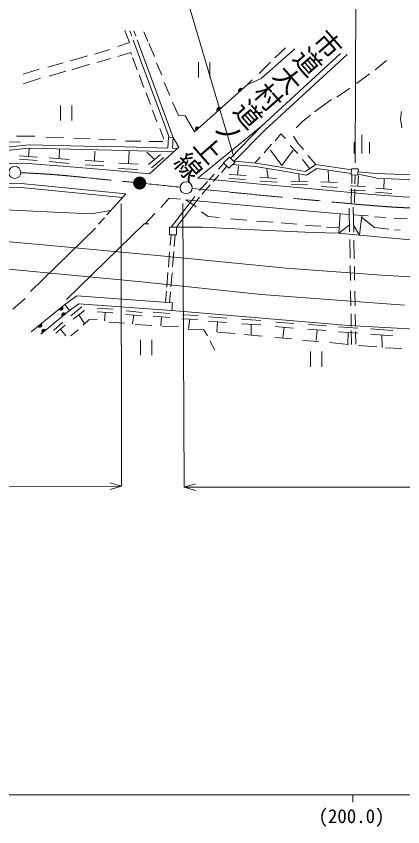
# Model space of a CAD drawing. Units: millimetres, scale not verified. Extents: x 40000 to 680000, y 20000 to 380000.
# Drawn here: x 223535 to 274618, y 200756 to 307911 of the extents above; entities that cross this region are included whole.
import ezdxf
from ezdxf.enums import TextEntityAlignment as Align

# ---------------------------------------------------------------- set-up
doc = ezdxf.new("R2010")
doc.units = ezdxf.units.MM
doc.header["$LTSCALE"] = 1000
doc.linetypes.add('CHAIN', pattern=[18.5, 12, -1.5, 3.5, -1.5])
for name, color, linetype, lineweight in [('M-BGD', 7, 'Continuous', 13), ('M-BGD-HTXT', 7, 'Continuous', 13), ('M-BMK', 2, 'CHAIN', 13), ('M-BMK-SRVR', 3, 'Continuous', 13), ('M-STR-HTXT', 7, 'Continuous', 13), ('M-TTL-BAND', 7, 'Continuous', 13)]:
    doc.layers.add(name, color=color, linetype=linetype, lineweight=lineweight)
doc.styles.add('@ＭＳ ゴシック', font='')
doc.styles.add('ＭＳ ゴシック', font='')
doc.styles.get('@ＭＳ ゴシック').set_extended_font_data('@MS Gothic')
doc.styles.get('ＭＳ ゴシック').set_extended_font_data('MS Gothic')

# ---------------------------------------------------------------- blocks, each defined once
blk = doc.blocks.new('田')
at = {"color": 7, "linetype": 'Continuous', "lineweight": 13}
for p, q in [((-0.75, 1), (-0.75, -1)), ((0.75, -1), (0.75, 1))]:
    blk.add_line(p, q, dxfattribs=at)
blk = doc.blocks.new('畑')
at = {"color": 7, "linetype": 'Continuous', "lineweight": 13}
for p, q in [((-1.5, 1), (0, -1)), ((0, -1), (1.5, 1))]:
    blk.add_line(p, q, dxfattribs=at)
blk = doc.blocks.new('荒地')
at = {"color": 7, "linetype": 'Continuous', "lineweight": 13}
for p, q in [((0, -1.25), (0, 1.25)), ((-1, 0.25), (-1, -1.25)), ((1, 0.25), (1, -1.25))]:
    blk.add_line(p, q, dxfattribs=at)

msp = doc.modelspace()

# ---------------------------------------------------------------- linework, layer by layer
at = {"layer": 'M-BGD'}
for p, q in [((238503, 304437), (237870, 306014)), ((238808, 305265), (238548, 305972)), ((239329, 305298), (239093, 305939)), ((240396, 305859), (240944, 304569)), ((236952, 303903), (238503, 304437)), ((243726, 291914), (238997, 304752)), ((244269, 291884), (239517, 304787)), ((233913, 302899), (235922, 303509)), ((241058, 304289), (241821, 302598)), ((255902, 299690), (260355, 303605)), ((257717, 302402), (259116, 303737)), ((230709, 302022), (232934, 302683)), ((234244, 301789), (236050, 302336)), ((236965, 302578), (238673, 303112)), ((238673, 303112), (238766, 302858)), ((238919, 302444), (239521, 300806)), ((255958, 293355), (266392, 302962)), ((256411, 292889), (267253, 302870)), ((227722, 301170), (229718, 301768)), ((230875, 300836), (233278, 301573)), ((242075, 301759), (242787, 300132)), ((255619, 300319), (257133, 301856)), ((270949, 300801), (272449, 302072)), ((224442, 300242), (226565, 300890)), ((227888, 299971), (230100, 300645)), ((239765, 300146), (240418, 298493)), ((268521, 299021), (270199, 300292)), ((224468, 298992), (226731, 299717)), ((243080, 299128), (243855, 297449)), ((254045, 298838), (255902, 299690)), ((254045, 298838), (254703, 299480)), ((247085, 292631), (254045, 298838)), ((265889, 297228), (267618, 298385)), ((240689, 297790), (241274, 296239)), ((262952, 295283), (265215, 296910)), ((244173, 296559), (244961, 294805)), ((241562, 295501), (242138, 293959)), ((244961, 294805), (245851, 294741)), ((245851, 294741), (247085, 292631)), ((261389, 294050), (262406, 294838)), ((274447, 295303), (274333, 294324)), ((260524, 293147), (261389, 294050)), ((274333, 294324), (274498, 293154)), ((242503, 293077), (243037, 291662)), ((255958, 293355), (247517, 286520)), ((251847, 289148), (255958, 293355)), ((252312, 288694), (256411, 292889)), ((223569, 292061), (225976, 292036)), ((227451, 291925), (229773, 291874)), ((231154, 291735), (233316, 291709)), ((234435, 291607), (236685, 291569)), ((243592, 290471), (243670, 291917)), ((243670, 291917), (244269, 291884)), ((244192, 290455), (244269, 291884)), ((245013, 290616), (244269, 291884)), ((258484, 292375), (257749, 291444)), ((259132, 291742), (258484, 292375)), ((260186, 292074), (260754, 291116)), ((222218, 290611), (225239, 290919)), ((222262, 290163), (225256, 290468)), ((222379, 291304), (224044, 291279)), ((225239, 290919), (232523, 290746)), ((225256, 290468), (232513, 290297)), ((232523, 290746), (237997, 290622)), ((237956, 291404), (240003, 291379)), ((237997, 290622), (243592, 290471)), ((241046, 291353), (242915, 291366)), ((241142, 287069), (245013, 290616)), ((244192, 290455), (244819, 290438)), ((257267, 290987), (256284, 289843)), ((260750, 289767), (259742, 290798)), ((260754, 291116), (261517, 290303)), ((226356, 289277), (223987, 289432)), ((225172, 289354), (225265, 290376)), ((229223, 289085), (229270, 290280)), ((232513, 290297), (237986, 290173)), ((233895, 288761), (233942, 290090)), ((237986, 290173), (244341, 290001)), ((238362, 288415), (238462, 290070)), ((241802, 288969), (240807, 289937)), ((242600, 289647), (241004, 288291)), ((262059, 289489), (263147, 288289)), ((219135, 288366), (224512, 288499)), ((226316, 288839), (223947, 288994)), ((224512, 288499), (229642, 288099)), ((230516, 288462), (227890, 288685)), ((230536, 288974), (227910, 289197)), ((235102, 288115), (232648, 288269)), ((235122, 288684), (232668, 288838)), ((239640, 288346), (237083, 288484)), ((243026, 289232), (241430, 287876)), ((250270, 287670), (250979, 288468)), ((250928, 288520), (251717, 289283)), ((251624, 287802), (250928, 288520)), ((251624, 287802), (252412, 288564)), ((251717, 289283), (252412, 288564)), ((252154, 288315), (255150, 288023)), ((252382, 288765), (255211, 288489)), ((255758, 289292), (255072, 288502)), ((255211, 288489), (258721, 287918)), ((262322, 287740), (261361, 288962)), ((261780, 287378), (263147, 288289)), ((263147, 288289), (267842, 287593)), ((229642, 288099), (235993, 287565)), ((235993, 287565), (241142, 287069)), ((239597, 287637), (237040, 287774)), ((250642, 287261), (251363, 288071)), ((252790, 286914), (252923, 288111)), ((255150, 288023), (258642, 287455)), ((256821, 286539), (256661, 287691)), ((258642, 287455), (261884, 286883)), ((258721, 287918), (261780, 287378)), ((261884, 286883), (263257, 287798)), ((263257, 287798), (267823, 287121)), ((264852, 285974), (264779, 287463)), ((267817, 286951), (267848, 287751)), ((267848, 287751), (268729, 287717)), ((268698, 286917), (268729, 287717)), ((271089, 287097), (268714, 287317)), ((247517, 286520), (255288, 285760)), ((249031, 286278), (249706, 287037)), ((249565, 286051), (250310, 286889)), ((253854, 286327), (251611, 286475)), ((253911, 286840), (251669, 286988)), ((257931, 286465), (255712, 286613)), ((258000, 285971), (255780, 286119)), ((262020, 286044), (259835, 286124)), ((260927, 286084), (260869, 287005)), ((267817, 286951), (268698, 286917)), ((267871, 285797), (267898, 286948)), ((268300, 285754), (268328, 286932)), ((268658, 285453), (268765, 286814)), ((268702, 287013), (271049, 286560)), ((282835, 286673), (271089, 287097)), ((271113, 286522), (282860, 285937)), ((272118, 285095), (272178, 286356)), ((209509, 284781), (223729, 285325)), ((209527, 285282), (223744, 285826)), ((223729, 285325), (237603, 283958)), ((223744, 285826), (238018, 284419)), ((247765, 284856), (248828, 286050)), ((248188, 284504), (249181, 285620)), ((255288, 285760), (263069, 285045)), ((262045, 285649), (259859, 285729)), ((263069, 285045), (270516, 284359)), ((265925, 285914), (263780, 286034)), ((265957, 285276), (263811, 285396)), ((269670, 285401), (267645, 285504)), ((267811, 283218), (267855, 285130)), ((268242, 283256), (268284, 285065)), ((273191, 285018), (271045, 285172)), ((238018, 284419), (235507, 281632)), ((244007, 280020), (247158, 284074)), ((244698, 280013), (247775, 283972)), ((248093, 284382), (248188, 284504)), ((269625, 284817), (267599, 284920)), ((270516, 284359), (274597, 284053)), ((273165, 284477), (271020, 284632)), ((274597, 284053), (284745, 283865)), ((242646, 282615), (243733, 283855)), ((243733, 283855), (245258, 283721)), ((245964, 283645), (247299, 282691)), ((245964, 283645), (259323, 282420)), ((215044, 282632), (228560, 281988)), ((228560, 281988), (233451, 281802)), ((233451, 281802), (236047, 282230)), ((248004, 282043), (248882, 281414)), ((259323, 282420), (266322, 281771)), ((267587, 279423), (267533, 282554)), ((268138, 279362), (268081, 282681)), ((235202, 281250), (234414, 280399)), ((240587, 280482), (241845, 281814)), ((248882, 281414), (250369, 281280)), ((251870, 281113), (254018, 280948)), ((255277, 280795), (257451, 280694)), ((266322, 281771), (266150, 279235)), ((267548, 281689), (266322, 281771)), ((269210, 281576), (268098, 281651)), ((268892, 278983), (269210, 281576)), ((269181, 281345), (270891, 279980)), ((269210, 281576), (270045, 281527)), ((270884, 281394), (272372, 281317)), ((273421, 281203), (275213, 281127)), ((198351, 280366), (226606, 277713)), ((234033, 279877), (225402, 271517)), ((230183, 270477), (240424, 280482)), ((240424, 280482), (241054, 280482)), ((243770, 279013), (243781, 280023)), ((244711, 280013), (243781, 280023)), ((244700, 279003), (244711, 280013)), ((244711, 280013), (248109, 280003)), ((248109, 280003), (254994, 279660)), ((258557, 280579), (260604, 280427)), ((261774, 280249), (263782, 280134)), ((264520, 280007), (266196, 279919)), ((266150, 279235), (267571, 280343)), ((268892, 278983), (268122, 280305)), ((270891, 279980), (272790, 279751)), ((273510, 279691), (274281, 279632)), ((243770, 279013), (244700, 279003)), ((243884, 277605), (244001, 279011)), ((244423, 277458), (244552, 279005)), ((254994, 279660), (262698, 279335)), ((262698, 279335), (266150, 279235)), ((266150, 279235), (268892, 278983)), ((268892, 278983), (278946, 278048)), ((226606, 277713), (242654, 276225)), ((267648, 275918), (267605, 278378)), ((268199, 275823), (268156, 278304)), ((243645, 274749), (243809, 276713)), ((244202, 274809), (244368, 276791)), ((242654, 276225), (259188, 274609)), ((217756, 274940), (240090, 272816)), ((259188, 274609), (271831, 273665)), ((267699, 272972), (267665, 274935)), ((268248, 273001), (268217, 274834)), ((243421, 272070), (243586, 274043)), ((243978, 272128), (244133, 273981)), ((271831, 273665), (280785, 273150)), ((240090, 272816), (255923, 271143)), ((243255, 270081), (243377, 271542)), ((243804, 270041), (243924, 271477)), ((255923, 271143), (274846, 269727)), ((267757, 269634), (267722, 271614)), ((268307, 269634), (268273, 271559)), ((224716, 270573), (223085, 269200)), ((229952, 269804), (231535, 270929)), ((231535, 270929), (244179, 270014)), ((225528, 266181), (229952, 269804)), ((226770, 265880), (230572, 268993)), ((230572, 268993), (229952, 269804)), ((230572, 268993), (231827, 269885)), ((230760, 268309), (232225, 269487)), ((231073, 267845), (232537, 269024)), ((231827, 269885), (244105, 268996)), ((234278, 269316), (236360, 269179)), ((238068, 268981), (240185, 268764)), ((244105, 268996), (244179, 270014)), ((244105, 268996), (267451, 267029)), ((231805, 268435), (232535, 267353)), ((234240, 268832), (236322, 268695)), ((235281, 268763), (235192, 267633)), ((238002, 268499), (240119, 268282)), ((239060, 268390), (238904, 267264)), ((241615, 268259), (243812, 268087)), ((241645, 268768), (243842, 268596)), ((242713, 268173), (242642, 266985)), ((245423, 267923), (247505, 267809)), ((245491, 268453), (247574, 268339)), ((248967, 268169), (251358, 267974)), ((267804, 266901), (267775, 268573)), ((268353, 266954), (268326, 268504)), ((228470, 266371), (229683, 267446)), ((228775, 266001), (229988, 267076)), ((232361, 267065), (233111, 267790)), ((233111, 267790), (234243, 267803)), ((235756, 267485), (237854, 267320)), ((239252, 267167), (241452, 267027)), ((242812, 266938), (244986, 266862)), ((246464, 267866), (246304, 266629)), ((248927, 267606), (251318, 267412)), ((250122, 267509), (250029, 266196)), ((253302, 267263), (255859, 267091)), ((253305, 267846), (255862, 267674)), ((254581, 267177), (254574, 265815)), ((257751, 266877), (260137, 266689)), ((257834, 267464), (260220, 267275)), ((262127, 267140), (264547, 266969)), ((266139, 266835), (268697, 266664)), ((267451, 267029), (281611, 266219)), ((229382, 266538), (230094, 265675)), ((230759, 265654), (231738, 266430)), ((246270, 266544), (248317, 266430)), ((248317, 266430), (248800, 265680)), ((250148, 266125), (252423, 265985)), ((253669, 265820), (256047, 265603)), ((258944, 266783), (258750, 265415)), ((262072, 266540), (264492, 266368)), ((263282, 266454), (263156, 265052)), ((266119, 266195), (268677, 266023)), ((267398, 266109), (267351, 264614)), ((267845, 264530), (267813, 266378)), ((268395, 264540), (268365, 266252)), ((270338, 266604), (273290, 266381)), ((270360, 265897), (273313, 265674)), ((271837, 265786), (271890, 264137)), ((249118, 265006), (249779, 263785)), ((257706, 265432), (259956, 265241)), ((261406, 265050), (263542, 264917)), ((264950, 264755), (267430, 264516)), ((268764, 264364), (271186, 264192)), ((272350, 264078), (274486, 263982))]:
    msp.add_line(p, q, dxfattribs=at)
for centre, radius, start, end in [((253211, 298085), 307, 43.02634, 220.42559), ((253210, 298086), 246, 43.02634, 220.42559), ((253209, 298087), 184, 43.02634, 220.42559), ((253209, 298088), 123, 43.02634, 220.42559), ((253208, 298089), 61.4, 43.02634, 220.42559), ((250381, 295528), 331, 47.13011, 216.32182), ((250376, 295533), 265, 47.13011, 216.32182), ((250372, 295538), 199, 47.13011, 216.32182), ((250368, 295542), 132, 47.13011, 216.32182), ((250364, 295547), 66.2, 47.13011, 216.32182), ((247457, 293023), 255, 31.53728, 231.91465), ((247463, 293016), 204, 31.53728, 231.91465), ((247469, 293010), 153, 31.53728, 231.91465), ((247475, 293003), 102, 31.53728, 231.91465), ((247481, 292996), 51, 31.53728, 231.91465), ((229407, 269364), 305, 220.26893, 38.36366), ((229408, 269363), 244, 220.26893, 38.36366), ((229409, 269363), 183, 220.26893, 38.36366), ((229409, 269362), 122, 220.26893, 38.36366), ((229410, 269361), 61, 220.26893, 38.36366), ((229842, 268394), 301, 39.53697, 219.09562), ((229842, 268394), 241, 39.53697, 219.09562), ((229841, 268394), 181, 39.53697, 219.09562), ((229841, 268394), 120, 39.53697, 219.09562), ((229841, 268394), 60.2, 39.53697, 219.09562), ((226645, 267091), 296, 218.62093, 40.01166), ((226645, 267091), 237, 218.62093, 40.01166), ((226644, 267092), 178, 218.62093, 40.01166), ((226644, 267092), 119, 218.62093, 40.01166), ((226643, 267093), 59.3, 218.62093, 40.01166), ((227197, 266273), 266, 31.85738, 226.7752), ((227201, 266268), 212, 31.85738, 226.7752), ((227205, 266263), 159, 31.85738, 226.7752), ((227210, 266257), 106, 31.85738, 226.7752), ((227214, 266252), 53.1, 31.85738, 226.7752)]:
    msp.add_arc(centre, radius, start, end, dxfattribs=at)
at = {"layer": 'M-BMK'}
for points, knots in [([(224136, 287222), (225538, 287155), (226939, 287092), (228338, 286985), (230793, 286796), (233239, 286510), (235689, 286270), (236811, 286159), (237932, 286048), (239054, 285936)], [0, 0, 0, 0, 1, 1, 1, 2, 2, 2, 3, 3, 3, 3]), ([(246795, 285157), (251888, 284642), (256981, 284128), (262078, 283652), (265538, 283329), (268996, 282981), (272462, 282737), (273719, 282648), (274978, 282582), (276238, 282537), (278220, 282465), (280205, 282460), (282188, 282422), (286078, 282349), (289969, 282287), (293859, 282208), (301497, 282052), (309135, 281880), (316772, 281693), (318944, 281640), (321116, 281580), (323288, 281521)], [0, 0, 0, 0, 1, 1, 1, 2, 2, 2, 3, 3, 3, 4, 4, 4, 5, 5, 5, 6, 6, 6, 7, 7, 7, 7])]:
    msp.add_open_spline(points, degree=3, knots=knots, dxfattribs=at)
msp.add_open_spline([(240638, 285777), (242162, 285625), (243687, 285471), (245211, 285317)], degree=3, dxfattribs=at)
at = {"layer": 'M-BMK-SRVR'}
for p, q in [((239049, 285922), (239781, 286655)), ((239049, 285781), (239922, 286654)), ((239070, 285661), (240042, 286633)), ((239083, 286098), (239605, 286620)), ((239105, 285554), (240149, 286598)), ((240150, 285117), (239106, 286161)), ((239152, 285459), (240244, 286551)), ((240245, 285164), (239152, 286256)), ((239208, 285374), (240329, 286495)), ((240330, 285220), (239209, 286341)), ((239274, 285298), (240405, 286430)), ((240406, 285286), (239274, 286417)), ((239348, 285231), (240472, 286355)), ((240473, 285360), (239349, 286484)), ((239431, 285173), (240530, 286272)), ((240531, 285444), (239432, 286542)), ((239524, 285125), (240578, 286179)), ((240579, 285537), (239525, 286590)), ((240616, 285641), (239630, 286627)), ((240640, 285759), (239747, 286651)), ((240645, 285895), (239884, 286656)), ((240619, 286062), (240051, 286630)), ((240486, 286336), (240325, 286498)), ((239783, 285060), (239048, 285795)), ((239923, 285061), (239050, 285935)), ((240044, 285082), (239071, 286055)), ((239608, 285093), (239082, 285620)), ((239628, 285087), (240616, 286075)), ((239746, 285063), (240640, 285957)), ((239882, 285058), (240645, 285821)), ((240048, 285083), (240620, 285655)), ((240318, 285211), (240492, 285385))]:
    msp.add_line(p, q, dxfattribs=at)
for centre in [(223340, 287261), (239846, 285857), (246003, 285237)]:
    msp.add_circle(centre, 800, dxfattribs=at)
at = {"layer": 'M-STR-HTXT'}
for p, q in [((239109, 333929), (252290, 289302)), ((268310, 288547), (268564, 333561)), ((237383, 283129), (237429, 245791)), ((245707, 245662), (245535, 283157)), ((123577, 245400), (237429, 245791)), ((237429, 245791), (235927, 246236)), ((237429, 245791), (235931, 245336)), ((245707, 245662), (247207, 246112)), ((245707, 245662), (451821, 245562)), ((245707, 245662), (247207, 245212))]:
    msp.add_line(p, q, dxfattribs=at)
at = {"layer": 'M-TTL-BAND'}
for p, q in [((40000, 205000), (579000, 205000)), ((268000, 205000), (268000, 204000))]:
    msp.add_line(p, q, dxfattribs=at)

# ---------------------------------------------------------------- block references
at = {"layer": 'M-BGD', "xscale": 1000, "yscale": 1000}
for name, p in [('田', (248375, 300817)), ('田', (230128, 295121)), ('荒地', (269207, 290993)), ('畑', (258620, 289191)), ('田', (240689, 264122)), ('田', (263152, 262577))]:
    msp.add_blockref(name, p, dxfattribs=at)

# ---------------------------------------------------------------- texts
at = {"layer": 'M-BGD-HTXT', "style": '@ＭＳ ゴシック'}
msp.add_text('市道大村道ノ上線', height=2566, rotation=221.304, dxfattribs=at).set_placement((254156, 297688), align=Align.BOTTOM_CENTER)
at = {"layer": 'M-TTL-BAND', "style": 'ＭＳ ゴシック'}
msp.add_text('(200.0)', height=1833, dxfattribs=at).set_placement((267844, 200695), align=Align.BOTTOM_CENTER)

doc.saveas('drawing.dxf')
